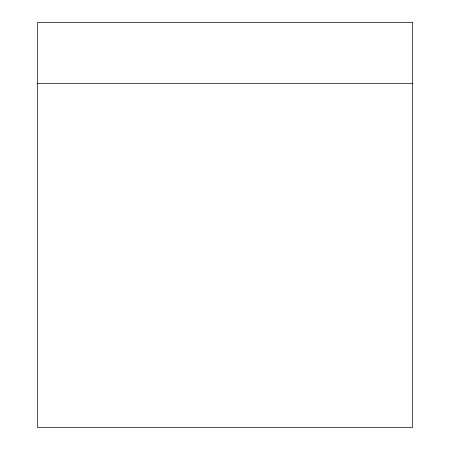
<?xml version="1.0" encoding="UTF-8"?>
<svg xmlns="http://www.w3.org/2000/svg" width="450" height="450" viewBox="0 0 450 450"><rect width="100%" height="100%" fill="white"/><g stroke="black" fill="none" stroke-linecap="round" stroke-linejoin="round"><path stroke-width="0.67" d="M37.569 83.627L412.431 83.627M412.431 22.5L37.569 22.5L37.569 427.5L412.431 427.5L412.431 22.5"/></g></svg>
